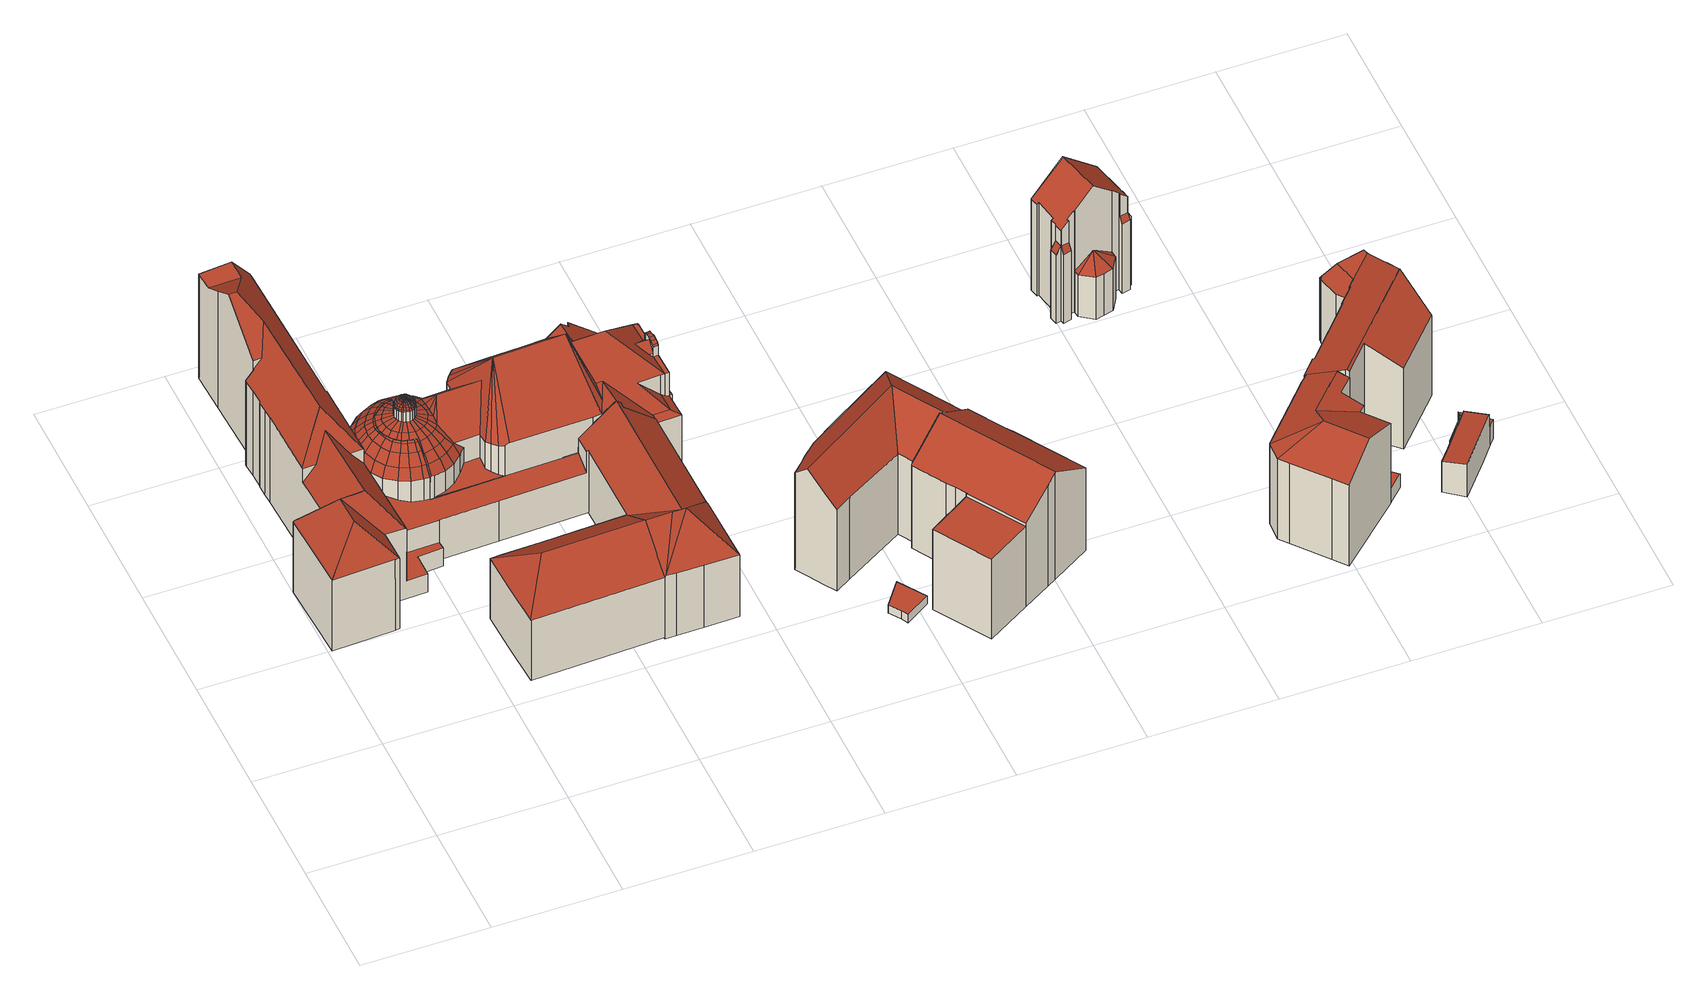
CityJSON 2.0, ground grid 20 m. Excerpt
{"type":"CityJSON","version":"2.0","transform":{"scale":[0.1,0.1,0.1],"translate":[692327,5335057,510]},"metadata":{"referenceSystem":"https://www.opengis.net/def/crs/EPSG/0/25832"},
"CityObjects":{
"building1":{"type":"Building","attributes":{"Gemeindeschluessel":"09162000","HoeheDach":"527.810","HoeheGrund":"510.880","Methode":"2000","NiedrigsteTraufeDesGebaeudes":"522.650","Geometrietyp2DReferenz":"3000","function":"31001_9998","roofType":"3200","measuredHeight":16.93,"storeysAboveGround":2},"geometry":[{"type":"MultiSurface","lod":"2","boundaries":[[[0,1,2,3]],[[4,5,6,7,8]],[[8,7,9,10,11,12,13,14]],[[3,2,15,16]],[[17,16,15,5]],[[6,10,9,7]],[[18,4,8,14]],[[17,5,4,18]],[[6,5,15,2,1,19,10]],[[20,19,1,0]],[[17,18,14,13,12,11,20,0,3,16]],[[10,19,20,11]]],"semantics":{"surfaces":[{"type":"WallSurface"},{"type":"RoofSurface"},{"type":"GroundSurface"}],"values":[0,1,0,0,0,1,0,0,1,0,2,0]}}]},
"building2":{"type":"Building","attributes":{"name":"St. Anna-Kloster","Gemeindeschluessel":"09162000","HoeheDach":"536.240","HoeheGrund":"510.700","Methode":"2000","NiedrigsteTraufeDesGebaeudes":"514.228","Geometrietyp2DReferenz":"3000","function":"31001_3048","roofType":"2100","measuredHeight":25.54,"storeysAboveGround":4},"geometry":[{"type":"MultiSurface","lod":"2","boundaries":[[[21,22,23,24,25,26,27]],[[28,29,30,31]],[[32,33,34,35,36,37,38,39]],[[40,41,42,43,44,45]],[[46,47,48,49]],[[50,51,52,53,54]],[[55,56,57,58]],[[59,60,61,62]],[[63,64,65,66,67,21,27,68,69,70]],[[71,26,25,72]],[[73,74,47,46]],[[75,76,77,78,79]],[[47,80,81,82,48]],[[83,84,85,60]],[[86,87,88,89]],[[90,91,92,93,94,95]],[[96,97,57,98]],[[99,100,101,102]],[[103,59,62,104]],[[88,105,106,107]],[[108,109,110,111]],[[112,113,114,115,116,117,118,29,28]],[[119,120,121,122]],[[123,124,125,126,127,128,129,121,120,130,131,38,37]],[[132,133,134,135]],[[136,137,138,139]],[[140,141,142,143]],[[144,145,146,147,148]],[[104,62,149,150]],[[95,94,21,67]],[[151,152,153,106,105,154,155,156,157]],[[158,159,160,161,162]],[[163,164,90,95,67,66]],[[165,166,76,75,167]],[[168,169,170,171]],[[172,65,64,173]],[[174,175,59,103]],[[176,130,120,119]],[[75,79,22,21,94]],[[177,49,178,179]],[[179,178,171,180]],[[181,166,165,182]],[[183,184,139,138,185,186,187]],[[188,189,190,191,192]],[[123,193,194,195,196,197,198,199,134,133,200,124]],[[201,173,64,63,202,203]],[[204,205,53,52,206,102]],[[207,208,209,35,34]],[[210,211,97,96]],[[212,24,23,213]],[[214,131,130,176]],[[215,216,211,210]],[[217,40,45,218,219]],[[87,154,105,88]],[[220,197,196,221]],[[222,223,188,192,224]],[[112,225,226,227,113]],[[228,182,165,167,93,92]],[[229,230,141,140]],[[231,215,210,232]],[[233,127,126,234,235,236,237]],[[202,63,70,238]],[[125,234,126]],[[209,36,35]],[[51,239,240,206,52]],[[241,242,243,244,245]],[[211,246,247,97]],[[191,155,154,87]],[[148,207,34,33,248]],[[232,210,96,249]],[[250,128,127,233]],[[49,48,251,178]],[[252,162,161,216,215]],[[253,91,90,164]],[[254,255,135,134,199]],[[114,113,227,256]],[[257,107,106,153]],[[62,61,258,149]],[[55,58,259,260]],[[178,251,168,171]],[[261,262,193,263]],[[102,101,264,265]],[[39,38,131,214]],[[266,267,268,269]],[[50,54,270,271]],[[159,272,223,222,160]],[[262,187,186,273,177,179,274]],[[36,209,208,263,193,123,37]],[[169,231,232,170]],[[258,46,49,177]],[[275,276,277,257,153,152,266,269,278]],[[279,98,57,56]],[[48,82,219,218,251]],[[280,281,282,137,136,283]],[[284,217,219,82,81]],[[275,260,259,276]],[[142,141,230,285,270,54,53,205]],[[44,43,168]],[[71,286,68,27,26]],[[89,88,107,287]],[[288,249,96,98,279]],[[277,287,107,257]],[[256,227,226,289,290]],[[291,285,230,229]],[[292,293,195,194,278,269,268,294]],[[167,75,94,93]],[[108,295,296,109]],[[60,85,73,61]],[[242,284,81,80,243]],[[117,116,83,175]],[[297,198,197,220]],[[216,224,246,211]],[[296,145,144,109]],[[115,114,256,84]],[[163,66,65,172]],[[298,180,299,300]],[[161,160,222,224,216]],[[301,302,303,147,146]],[[304,31,30,238,70,69]],[[305,273,186,185]],[[246,86,89,247]],[[255,237,236,132,135]],[[300,299,249,288]],[[306,252,215,231]],[[307,76,166,181]],[[225,241,245,289,226]],[[109,144,148,248,110]],[[207,308,183,187,261,263,208]],[[309,158,162,252,306,310]],[[122,121,129,311]],[[170,232,249,299]],[[228,253,164,163,172,173,201,281,280,312,313,302,301,295,108,111,32,39,214,176,119,122,311,250,233,237,255,254,297,220,221,293,292,314,315,316,239,51,50,271,291,229,140,143,317,151,157,318,272,159,158,309,41,40,217,284,242,241,225,112,28,31,304,286,71,72,212,213,319,320,307,181,182]],[[312,321,322,313]],[[61,73,46,258]],[[74,244,243,80,47]],[[247,89,287,323]],[[118,117,175,174]],[[116,115,84,83]],[[149,258,177,273]],[[271,270,285,291]],[[187,262,261]],[[84,256,290,85]],[[319,213,23,22,79,78]],[[315,314,324,265,264]],[[325,310,306,231,169]],[[192,191,87,86]],[[236,235,200,133,132]],[[302,313,322,184,183,308,303]],[[274,179,180,298]],[[235,234,125,124,200]],[[290,289,245,244,74]],[[304,69,68,286]],[[311,129,128,250]],[[138,137,282,203,202,238,30,29,118,174,103,104,150,305,185]],[[272,318,189,188,223]],[[85,290,74,73]],[[295,301,146,145,296]],[[58,57,323,259]],[[147,303,308,207,148]],[[206,240,99,102]],[[314,292,294,326,324]],[[267,327,204,102,326,294,268]],[[199,198,297,254]],[[251,218,45,44,168]],[[102,265,324,326]],[[151,317,327,267,266,152]],[[175,83,60,59]],[[318,157,156,190,189]],[[193,262,274,298,300,288,279,56,55,260,275,278,194]],[[43,42,325,169,168]],[[201,203,282,281]],[[41,309,310,325,42]],[[228,92,91,253]],[[97,247,323,57]],[[171,170,299,180]],[[32,111,110,248,33]],[[307,320,77,76]],[[190,156,155,191]],[[280,283,321,312]],[[72,25,24,212]],[[150,149,273,305]],[[316,315,264,101,100]],[[319,78,77,320]],[[184,322,321,283,136,139]],[[239,316,100,99,240]],[[317,143,142,205,204,327]],[[224,192,86,246]],[[276,259,323,287,277]],[[196,195,293,221]]],"semantics":{"surfaces":[{"type":"RoofSurface"},{"type":"WallSurface"},{"type":"GroundSurface"}],"values":[0,1,1,1,0,1,1,0,0,1,0,0,0,0,0,0,0,0,1,0,1,1,1,0,0,1,1,0,1,0,1,1,1,0,0,1,1,1,0,0,0,1,1,0,0,1,0,0,0,1,1,0,1,0,1,0,1,1,1,0,1,1,1,1,1,1,0,0,0,0,1,0,0,1,1,0,1,0,0,0,1,0,1,1,1,1,0,0,0,0,0,0,0,1,1,1,0,0,1,0,0,1,0,1,1,0,1,0,1,0,1,0,0,0,1,0,0,1,1,1,0,1,0,0,1,1,0,0,1,1,0,2,1,0,0,0,1,0,0,1,1,0,1,1,0,0,0,1,0,0,0,1,1,0,1,0,1,1,0,0,1,0,1,0,0,1,0,1,1,0,1,1,1,0,0,1,1,0,1,1,1,1,1,0,1,1,0,1,1]}}]},
"building3":{"type":"Building","attributes":{"name":"St. Anna (Klosterkirche)","Gemeindeschluessel":"09162000","HoeheDach":"534.570","HoeheGrund":"510.855","Methode":"2000","NiedrigsteTraufeDesGebaeudes":"514.590","Geometrietyp2DReferenz":"3000","function":"31001_3041","roofType":"3100","measuredHeight":23.71,"storeysAboveGround":1},"geometry":[{"type":"MultiSurface","lod":"2","boundaries":[[[328,329,330,331]],[[332,333,334,335]],[[336,337,338,339]],[[340,341,342,343]],[[344,345,346,334,333,347]],[[348,349,350,351]],[[352,353,354,355]],[[356,357,358,359]],[[360,361,362,363,364]],[[365,366,367,368,369,370]],[[371,372,373]],[[374,375,376,377]],[[378,379,380]],[[380,381,382]],[[383,384,385,386]],[[387,388,389,390]],[[391,392,393]],[[360,364,394,395,396]],[[397,398,399,400]],[[378,380,401]],[[402,403,340,343]],[[404,405,406,407]],[[408,327,204,409,410,411,412,413]],[[414,415,416,417]],[[418,419,420,421]],[[351,350,422,423]],[[380,424,425]],[[426,427,428,429]],[[430,431,432,433]],[[434,435,436,353]],[[437,438,439]],[[440,441,442,443]],[[444,445,446,447]],[[448,449,352,450]],[[116,451,452,453]],[[454,455,456,457,458]],[[459,460,461,462]],[[245,463,464,465,466]],[[442,467,404,407]],[[342,341,468,469]],[[470,471,472,473,474]],[[475,476,379,378]],[[477,478,349,348]],[[462,461,479,223,480]],[[481,482,483,484]],[[485,486,487,488]],[[489,490,491,492]],[[493,494,495,496,451]],[[26,497,498,25]],[[499,500,267,266]],[[424,501,502,503]],[[504,505,506,507]],[[382,381,508,509]],[[510,511,512,513]],[[365,514,515,366]],[[468,516,504,517]],[[518,519,520,521]],[[467,522,523,404]],[[524,375,374,525]],[[366,515,526,367]],[[521,527,528,529,338,337,530]],[[531,532,533,534,535,536]],[[537,396,395,538]],[[539,409,204]],[[341,540,516,468]],[[541,443,542,543]],[[435,544,545,546]],[[547,517,548,549]],[[550,551,552,553]],[[554,415,551,550]],[[555,556,419,418]],[[557,535,534,558,105,559,560]],[[561,562,391,563]],[[476,564,565,379]],[[566,567,502,501]],[[519,568,569,371,373,570,571,572,520]],[[456,573,574,457]],[[575,571,570,372]],[[564,576,577,565]],[[578,579,580,581]],[[582,483,482,583]],[[584,497,26,585,586]],[[416,587,427,363,362,588]],[[580,579,471,470,589,590,591,592,593,594,595,596,597,598,599,600,601,420,419,556]],[[602,603,604,448]],[[331,330,398,397]],[[376,328,331,605]],[[606,607,223,479,608,189]],[[609,610,611,612]],[[517,504,507,548]],[[498,613,614,615,25]],[[377,376,605,616]],[[617,618,619,544]],[[620,416,415,554]],[[431,621,622,432]],[[374,377,380]],[[361,360,623,624,625]],[[364,626,356,403]],[[429,428,627,628]],[[629,630,411,410]],[[631,632,81,633,634]],[[353,436,635,354]],[[521,636,518]],[[439,438,637,601,600]],[[638,639,478,640]],[[641,630,642]],[[643,644,482,481]],[[357,645,646,647]],[[496,537,538,648]],[[461,649,608,479]],[[484,426,429,481]],[[650,493,451,116]],[[398,583,651,399]],[[652,612,611,653,654,655]],[[656,657,658,369,368]],[[659,660,661,662]],[[465,663,431,430]],[[371,664,665,575,372]],[[666,638,640,667]],[[668,669,670,671]],[[672,673,499,266,674]],[[428,620,554,627]],[[675,676,677,678]],[[546,545,476,475]],[[597,679,680,385,384,512,511,681,598]],[[345,462,480,682,346]],[[683,492,491,684]],[[685,400,675,567]],[[605,331,397,686]],[[687,664,614,613]],[[688,671,670,590,589]],[[513,512,384,383]],[[481,429,628,643]],[[622,689,541,690]],[[571,474,691,692,437,439,515,572]],[[434,617,544,435]],[[380,693,523]],[[438,437,692,694]],[[427,587,620,428]],[[649,531,536,189,608]],[[662,661,695,696]],[[572,515,514,697,370,527,521,520]],[[698,699,700,701]],[[586,585,568,702,703]],[[641,412,411,630]],[[674,704,705,672]],[[386,385,680,706]],[[643,628,707,423]],[[460,477,649,461]],[[591,708,709,592]],[[710,623,360,396]],[[711,588,642,712]],[[567,675,678,502]],[[713,714,441,440]],[[715,566,380]],[[487,677,716,717]],[[400,399,676,675]],[[447,446,718,719]],[[690,541,543,720]],[[500,539,204,327,267]],[[721,402,343,722]],[[330,582,583,398]],[[540,388,387,516]],[[365,370,697]],[[577,723,380]],[[636,654,653,518]],[[639,717,349,478]],[[724,485,488,725]],[[423,422,644,643]],[[435,546,561,436]],[[726,727,245,466,728,243]],[[619,547,549,729]],[[441,730,467,442]],[[592,709,731,593]],[[523,693,405,404]],[[379,565,380]],[[590,670,669,718,446,445,700,699,708,591]],[[732,733,603,602]],[[452,648,733,732]],[[390,389,483,582]],[[507,506,375,524]],[[588,362,361,695,641,642]],[[730,734,522,467]],[[735,703,702,518]],[[503,502,678,486]],[[566,501,380]],[[542,736,489,543]],[[628,627,737,707]],[[738,679,739,740,741,731,709,708,699,698]],[[544,619,729,545]],[[416,588,711,742,743]],[[744,724,725,745]],[[509,508,724,744]],[[551,746,705,552]],[[380,425,381]],[[569,615,614]],[[329,390,582,330]],[[747,744,745,748]],[[749,647,426,484]],[[354,635,713,750]],[[545,729,564,476]],[[665,751,571,575]],[[752,753,754,755,756]],[[595,740,739,596]],[[616,605,686,715]],[[673,746,414,500,499]],[[574,720,492,683]],[[436,561,563,635]],[[372,570,373]],[[757,758,454,458,42]],[[645,363,646]],[[676,759,716,677]],[[414,417,760,539,500]],[[583,482,644,651]],[[421,420,601,637]],[[332,757,42,347,333]],[[727,761,226,463,245]],[[490,666,667,491]],[[105,552,705,704,559]],[[423,707,532,351]],[[762,656,368,367,526,763]],[[764,710,396,537]],[[765,659,662,696,625,624,766,767,768,769]],[[571,751,589,470,474]],[[618,469,547,619]],[[475,378,401,562]],[[683,684,345,344]],[[464,450,663,465]],[[488,487,717,639]],[[336,652,655,530,337]],[[687,688,589,751,665,664]],[[768,495,494,769]],[[626,645,357,356]],[[719,718,669,668]],[[460,640,478,477]],[[736,748,490,489]],[[723,525,380]],[[574,683,344,457]],[[380,770,693]],[[707,737,533,532]],[[401,380,392]],[[610,412,641,518,653,611]],[[684,459,462,345]],[[771,772,618,617]],[[754,753,773,765,769,494,493,650,774]],[[759,422,350,716]],[[466,465,430,728]],[[381,425,775,508]],[[607,776,682,480,223]],[[594,741,740,595]],[[634,633,433,456,455]],[[621,750,689,622]],[[626,363,645]],[[758,631,634,455,454]],[[375,506,328,376]],[[449,771,617,434]],[[755,584,586,703,735,756]],[[702,568,519]],[[557,606,189,536,535]],[[694,692,691,473]],[[734,380,522]],[[81,243,728,430,433,633]],[[562,401,392,391]],[[737,550,553,533]],[[646,363,427]],[[672,705,746,673]],[[364,363,626]],[[508,775,485,724]],[[522,380,523]],[[624,623,710,766]],[[694,473,472,578,581,555,418,421,637,438]],[[403,356,359,340]],[[407,406,736,542]],[[581,580,556,555]],[[439,600,599,763,526,515]],[[651,644,422,759]],[[558,553,552,105]],[[565,577,380]],[[548,507,524,777]],[[472,471,579,578]],[[563,391,393,714]],[[450,352,355,663]],[[778,528,527]],[[614,664,371,569]],[[527,370,369,658,778]],[[722,772,771,604]],[[392,380,734]],[[696,695,361,625]],[[660,641,661]],[[505,387,390,329]],[[576,777,723,577]],[[770,382,509,779]],[[712,642,630,629]],[[587,416,620]],[[26,25,615,569,568,585]],[[415,414,746,551]],[[779,509,744,747]],[[697,514,365]],[[394,364,403,402]],[[358,388,540,359]],[[406,747,748,736]],[[773,753,752,641,660]],[[458,457,344,347,42]],[[358,357,647,749]],[[399,651,759,676]],[[474,473,691]],[[339,338,529,780]],[[573,690,720,574]],[[525,374,380]],[[596,739,679,597]],[[657,780,529,528,778,658]],[[543,489,492,720]],[[781,681,511,510]],[[549,548,777,576]],[[689,440,443,541]],[[752,756,735,518,641]],[[377,616,380]],[[647,646,427,426]],[[782,113,226,761]],[[749,389,388,358]],[[443,442,407,542]],[[477,348,531,649]],[[348,351,532,531]],[[748,745,666,490]],[[451,496,648,452]],[[226,113,114,732,602,464,463]],[[661,641,695]],[[684,491,667,459]],[[729,549,576,564]],[[495,764,537,496]],[[449,434,353,352]],[[688,687,613,498,497,584,755,754,774,782,761,727,726,632,631,758,757,332,335,776,607,606,557,560,408,413,609,612,652,336,339,780,657,656,762,781,510,513,383,386,706,738,698,701,444,447,719,668,671]],[[743,417,416]],[[433,432,573,456]],[[602,448,450,464]],[[777,524,525,723]],[[765,773,660,659]],[[393,392,734,730]],[[343,342,772,722]],[[534,533,553,558]],[[701,700,445,444]],[[359,540,341,340]],[[766,710,764,767]],[[706,680,679,738]],[[538,395,394,783]],[[453,452,732,114]],[[616,715,380]],[[772,342,469,618]],[[663,355,621,431]],[[714,393,730,441]],[[484,483,389,749]],[[750,713,440,689]],[[380,501,424]],[[776,335,334,346,682]],[[486,678,677,487]],[[636,521,530,655,654]],[[635,563,714,713]],[[693,770,779,405]],[[715,685,567,566]],[[516,387,505,504]],[[760,417,743,742]],[[469,468,517,547]],[[725,488,639,638]],[[767,764,495,768]],[[355,354,750,621]],[[603,721,722,604]],[[604,771,449,448]],[[686,397,400,685]],[[774,650,116,453,114,113,782]],[[408,560,559,704,674,266,267,327]],[[432,622,690,573]],[[760,742,711,712,629,410,409,539]],[[459,667,640,460]],[[726,243,81,632]],[[717,716,350,349]],[[425,424,503,775]],[[775,503,486,485]],[[627,554,550,737]],[[546,475,562,561]],[[518,702,519]],[[610,609,413,412]],[[781,762,763,599,598,681]],[[648,538,783,733]],[[380,382,770]],[[405,779,747,406]],[[745,725,638,666]],[[686,685,715]],[[783,394,402,721]],[[733,783,721,603]],[[506,505,329,328]],[[593,731,741,594]]],"semantics":{"surfaces":[{"type":"RoofSurface"},{"type":"WallSurface"},{"type":"GroundSurface"}],"values":[0,1,1,1,0,1,0,0,0,0,0,0,0,0,1,0,0,0,0,0,0,0,1,0,0,1,0,0,0,0,1,0,1,1,0,0,0,0,0,0,1,0,1,0,1,0,0,0,1,1,0,0,0,1,1,0,0,0,0,1,0,0,0,0,0,0,0,0,0,0,0,1,0,0,0,0,0,1,0,0,0,1,0,1,0,0,0,1,1,0,1,0,0,0,1,0,1,0,0,1,1,0,0,1,0,0,1,0,0,0,0,0,0,1,1,1,0,0,0,1,0,0,0,0,0,0,1,0,0,1,1,1,0,0,0,0,0,0,0,0,1,0,1,0,0,1,1,0,0,0,0,1,0,0,0,0,0,1,0,0,0,0,0,0,0,0,0,0,1,0,1,0,0,0,0,0,0,0,0,0,0,0,0,0,0,0,0,0,1,0,1,0,0,0,0,1,0,0,0,0,0,1,1,0,0,1,1,0,1,1,0,0,1,0,0,1,1,0,0,0,1,0,0,0,0,0,0,0,0,1,1,1,0,1,1,0,0,0,0,0,0,0,0,0,1,0,0,0,1,0,0,0,0,1,0,0,1,0,1,0,0,0,0,0,0,1,0,0,0,1,1,0,0,0,0,0,0,0,0,0,0,1,1,0,0,1,0,1,0,0,0,0,1,0,0,0,0,1,0,1,0,0,0,0,0,1,1,1,0,0,1,0,1,0,0,0,0,0,1,1,0,0,0,0,0,0,0,1,0,0,0,2,0,0,0,0,1,0,1,0,1,1,1,1,0,0,0,0,1,0,1,0,0,1,0,0,0,0,0,0,1,0,0,1,0,0,1,0,1,1,1,0,1,1,0,0,0,0,0,0,1,1,0,0,0,0,0,0,0,0,0]}}]},
"building4":{"type":"Building","attributes":{"Gemeindeschluessel":"09162000","HoeheDach":"512.960","HoeheGrund":"511.364","Methode":"2000","NiedrigsteTraufeDesGebaeudes":"512.960","Geometrietyp2DReferenz":"3000","function":"31001_2000","roofType":"1000","measuredHeight":1.6},"geometry":[{"type":"MultiSurface","lod":"2","boundaries":[[[784,785,786,787]],[[788,789,790,791]],[[787,786,792,793]],[[790,789,792,786,785]],[[793,792,789,788]],[[784,787,793,788,791]],[[791,790,785,784]]],"semantics":{"surfaces":[{"type":"WallSurface"},{"type":"RoofSurface"},{"type":"GroundSurface"}],"values":[0,0,0,1,0,2,0]}}]},
"building5":{"type":"Building","attributes":{"Gemeindeschluessel":"09162000","HoeheDach":"532.140","HoeheGrund":"511.030","Methode":"2000","NiedrigsteTraufeDesGebaeudes":"526.721","Geometrietyp2DReferenz":"3000","function":"31001_9998","roofType":"3100","measuredHeight":21.11,"storeysAboveGround":5},"geometry":[{"type":"MultiSurface","lod":"2","boundaries":[[[794,795,796,797]],[[798,796,795,799,800,801,802]],[[803,804,805,806]],[[806,805,807,808]],[[809,810,811,812,813,814,800,799]],[[815,816,817,818,819,820]],[[794,821,822,809,799,795]],[[823,824,825,826,813,812]],[[814,813,826,827,817,800]],[[828,811,810,829]],[[802,801,800,817,816,815,807,805,804]],[[824,823,828,829,822,821,794,797,830,831,803,806,808,820,819,818,832,825]],[[831,830,797,796,798,802,804,803]],[[827,826,825,832,818,817]],[[829,810,809,822]],[[823,812,811,828]],[[808,807,815,820]]],"semantics":{"surfaces":[{"type":"WallSurface"},{"type":"RoofSurface"},{"type":"GroundSurface"}],"values":[0,1,0,0,1,0,0,0,1,0,1,2,0,0,0,0,0]}}]},
"building6":{"type":"Building","attributes":{"Gemeindeschluessel":"09162000","HoeheDach":"532.390","HoeheGrund":"511.440","Methode":"2000","NiedrigsteTraufeDesGebaeudes":"527.100","Geometrietyp2DReferenz":"3000","function":"31001_9998","roofType":"3100","measuredHeight":20.95,"storeysAboveGround":4},"geometry":[{"type":"MultiSurface","lod":"2","boundaries":[[[833,834,835,836]],[[837,838,839,840]],[[841,842,843,844,845]],[[846,847,812,848,849,850]],[[851,852,834,833]],[[853,854,855,856]],[[857,858,859,860]],[[861,862,863,864,865,866]],[[860,859,846,850]],[[856,855,867,868]],[[848,812,852,851]],[[868,867,869,870]],[[838,844,871,839]],[[867,855,854,872,843,842,866,865,847,846,859,858,869]],[[861,866,842,841]],[[865,864,835,834,852,812,847]],[[845,844,838,837]],[[862,861,841,845,837,840,873,853,856,868,870,857,860,850,849,848,851,833,836,863]],[[844,843,872,871]],[[870,869,858,857]],[[839,871,872,854,853,873,840]],[[836,835,864,863]]],"semantics":{"surfaces":[{"type":"WallSurface"},{"type":"RoofSurface"},{"type":"GroundSurface"}],"values":[0,0,0,0,0,0,0,0,0,0,0,0,1,1,0,1,0,2,0,0,0,0]}}]},
"building7":{"type":"Building","attributes":{"Gemeindeschluessel":"09162000","HoeheDach":"530.530","HoeheGrund":"511.640","Methode":"2000","NiedrigsteTraufeDesGebaeudes":"527.411","Geometrietyp2DReferenz":"3000","function":"31001_1000","roofType":"3100","measuredHeight":18.89,"storeysAboveGround":4},"geometry":[{"type":"MultiSurface","lod":"2","boundaries":[[[874,875,876,877]],[[878,879,880,881]],[[882,883,884,885]],[[877,876,886,887]],[[888,889,890,891]],[[892,887,886,893]],[[894,892,893,895,896]],[[894,896,885,884]],[[882,885,896,895,897,898,899,900]],[[901,875,874,881,880]],[[886,876,875,901,897,893]],[[883,882,900,902]],[[903,904,879,878]],[[874,877,887,892,894,884,883,902,905,906,888,891,907,908,903,878,881]],[[907,909,910,908]],[[905,911,912,906]],[[908,910,904,903]],[[897,895,893]],[[904,910,909,890,889,912,911,899,898]],[[901,880,879,904,898,897]],[[906,912,889,888]],[[891,890,909,907]],[[905,902,900,899,911]]],"semantics":{"surfaces":[{"type":"WallSurface"},{"type":"RoofSurface"},{"type":"GroundSurface"}],"values":[0,0,0,0,0,0,0,0,1,0,1,0,0,2,0,0,0,1,1,1,0,0,0]}}]},
"building8":{"type":"Building","attributes":{"Gemeindeschluessel":"09162000","HoeheDach":"536.140","HoeheGrund":"513.110","Methode":"2000","NiedrigsteTraufeDesGebaeudes":"521.274","Geometrietyp2DReferenz":"3000","function":"31001_3041","roofType":"3100","measuredHeight":23.03},"geometry":[{"type":"MultiSurface","lod":"2","boundaries":[[[913,914,915,916]],[[917,918,919,920,921]],[[922,923,924,925]],[[926,913,927,928]],[[929,930,921,920]],[[931,932,933,934]],[[935,936,937,938]],[[939,940,941,942,943]],[[944,945,946,947]],[[948,949,940]],[[950,948,940,939]],[[951,952,953,954,916,915]],[[940,949,955,956,957,941]],[[926,958,914,913,959,960,913]],[[961,962,919,918]],[[963,964,965,966]],[[919,962,929,920]],[[967,968,969,970]],[[922,971,972,973,923]],[[936,974,949,937]],[[951,915,914,958]],[[975,976,977,978]],[[928,927,979,980]],[[932,920,981,933]],[[982,983,964,963]],[[926,928,980,944,947,967,970,935,938,950,939,943,984,961,918,917,931,934,977,976,982,963,966,971,922,925,952,951,958]],[[957,973,972,965,964,983,975,978,985,986,921,930,987,942,941]],[[916,954,959,913]],[[938,937,948,950]],[[957,956,946,945,988,960,959,954,953,924,923,973]],[[925,924,953,952]],[[976,975,983,982]],[[920,986,985,981]],[[913,960,988,989]],[[931,917,921,986,920,932]],[[943,942,987,984]],[[977,934,933,981,985,978]],[[935,970,969,974,936]],[[979,927,913,989]],[[967,947,946,956,955,990,968]],[[937,949,948]],[[961,984,987,930,929,962]],[[966,965,972,971]],[[990,955,949]],[[944,980,979,989,988,945]],[[974,969,968,990,949]]],"semantics":{"surfaces":[{"type":"RoofSurface"},{"type":"WallSurface"},{"type":"GroundSurface"}],"values":[0,1,1,1,1,1,1,1,1,0,1,1,1,1,1,1,0,1,1,0,1,1,1,0,1,2,0,1,1,0,1,1,1,1,1,1,1,1,0,1,0,1,1,0,1,0]}}]},
"building9":{"type":"Building","attributes":{"Gemeindeschluessel":"09162000","HoeheDach":"514.401","HoeheGrund":"511.720","Methode":"1000","NiedrigsteTraufeDesGebaeudes":"514.401","Geometrietyp2DReferenz":"3000","function":"31001_2000","roofType":"1000","measuredHeight":2.68},"geometry":[{"type":"MultiSurface","lod":"2","boundaries":[[[991,992,993,994,995,996]],[[997,994,993,998,999,1000]],[[1001,1002,1000,999]],[[992,991,1001,999,998,993]],[[996,995,994,997,1000,1002]],[[991,996,1002,1001]]],"semantics":{"surfaces":[{"type":"WallSurface"},{"type":"GroundSurface"},{"type":"RoofSurface"}],"values":[0,0,0,1,2,0]}}]},
"building10":{"type":"Building","attributes":{"Gemeindeschluessel":"09162000","HoeheDach":"530.270","HoeheGrund":"511.474","Methode":"2000","NiedrigsteTraufeDesGebaeudes":"523.847","Geometrietyp2DReferenz":"3000","function":"31001_1000","roofType":"3100","measuredHeight":18.8,"storeysAboveGround":4},"geometry":[{"type":"MultiSurface","lod":"2","boundaries":[[[1003,900,1004,1005]],[[1006,1007,1008,1009]],[[1010,1011,1012,1013]],[[1014,1015,1016,1017]],[[1018,1019,1020,1021]],[[1014,1017,1003,1005,1022,1023,1024,1025,1026,1027,1006,1009,1028,1029,1030,1031,1032,1033,1018,1021,1034,1035]],[[1027,1026,1036,1037,1038,1039]],[[1032,1040,1041,1033]],[[900,1016,1015,1042,1043,1041,1040,1044,1045,1011,1010,1037,1036,1046,1047,1048,1049,1004]],[[1025,1046,1036,1026]],[[1050,1051,1020,1019,1043,1042]],[[1017,1016,900,1003]],[[1008,1013,1012,1052,1053]],[[1030,1029,1052,1012,1011,1045]],[[1031,1044,1040,1032]],[[1028,1053,1052,1029]],[[1039,1038,1010,1013,1008,1007]],[[1022,1049,1048,1023]],[[1027,1039,1007,1006]],[[1021,1020,1051,1034]],[[1014,1035,1050,1042,1015]],[[1018,1033,1041,1043,1019]],[[1030,1045,1044,1031]],[[1028,1009,1008,1053]],[[1034,1051,1050,1035]],[[1024,1047,1046,1025]],[[1023,1048,1047,1024]],[[1038,1037,1010]],[[1005,1004,1049,1022]]],"semantics":{"surfaces":[{"type":"WallSurface"},{"type":"RoofSurface"},{"type":"GroundSurface"}],"values":[0,0,1,0,0,2,0,0,1,0,1,0,1,0,0,0,1,0,0,0,0,0,0,0,0,0,0,0,0]}}]},
"building11":{"type":"Building","attributes":{"Gemeindeschluessel":"09162000","HoeheDach":"517.778","HoeheGrund":"511.454","Methode":"2000","NiedrigsteTraufeDesGebaeudes":"515.200","Geometrietyp2DReferenz":"3000","function":"31001_9998","roofType":"1000","measuredHeight":6.32},"geometry":[{"type":"MultiSurface","lod":"2","boundaries":[[[1054,1055,1056,1057]],[[1058,1059,1060,1061]],[[1062,1063,1064,1065]],[[1066,1062,1067,1068]],[[1069,1070,1063,1062,1066]],[[1069,1066,1068,1071,1054,1057,1072,1073,1074,1058,1061]],[[1074,1075,1059,1058]],[[1064,1063,1070,1060,1059,1075,1076]],[[1061,1060,1070,1069]],[[1065,1056,1055,1077,1067,1062]],[[1057,1056,1065,1064,1076,1073,1072]],[[1068,1067,1077,1071]],[[1073,1076,1075,1074]],[[1071,1077,1055,1054]]],"semantics":{"surfaces":[{"type":"WallSurface"},{"type":"GroundSurface"},{"type":"RoofSurface"}],"values":[0,0,0,0,0,1,0,2,0,2,0,0,0,0]}}]},
"building12":{"type":"Building","attributes":{"Gemeindeschluessel":"09162000","HoeheDach":"514.120","HoeheGrund":"511.490","Methode":"2000","NiedrigsteTraufeDesGebaeudes":"514.120","Geometrietyp2DReferenz":"3000","function":"31001_2000","roofType":"1000","measuredHeight":2.63},"geometry":[{"type":"MultiSurface","lod":"2","boundaries":[[[1078,1079,1080,1081]],[[1082,1083,1080,1079,1084,1085]],[[1078,1081,1086,1087]],[[1087,1086,1082,1085]],[[1086,1081,1080,1083,1082]],[[1078,1087,1085,1084,1079]]],"semantics":{"surfaces":[{"type":"WallSurface"},{"type":"RoofSurface"},{"type":"GroundSurface"}],"values":[0,0,0,0,1,2]}}]}
},
"vertices":[
[314,376,9],[314,376,127],[445,381,127],[445,381,9],[448,244,127],[447,313,178],[287,307,178],[241,237,127],[241,236,127],[238,308,127],[236,373,127],[236,373,9],[238,308,9],[241,237,9],[241,236,9],[447,381,126],[447,381,9],[447,313,9],[448,244,9],[256,374,127],[256,374,9],
[504,315,176],[559,360,129],[558,520,128],[558,542,128],[508,541,171],[508,551,171],[502,551,176],[214,542,7],[214,542,99],[330,546,99],[330,546,7],[46,532,7],[46,532,147],[46,533,145],[43,598,145],[43,598,172],[43,599,173],[40,709,173],[40,709,7],[168,619,7],[168,629,7],[168,629,182],[168,626,182],[168,625,182],[168,619,181],[170,584,172],[177,592,180],[171,602,180],[162,597,172],[343,736,7],[289,734,7],[289,734,85],[290,734,84],[343,736,84],[135,680,82],[135,680,141],[150,680,141],[150,680,82],[186,546,141],[189,556,157],[175,562,157],[170,553,141],[443,519,127],[446,519,129],[446,518,129],[447,381,128],[447,378,128],[499,551,174],[465,550,146],[443,550,127],[508,551,7],[508,541,7],[182,575,172],[187,585,180],[505,300,192],[562,244,128],[561,358,127],[559,358,130],[559,360,130],[180,595,182],[176,600,182],[174,604,182],[206,554,157],[206,568,172],[193,570,172],[192,681,172],[203,683,172],[201,698,157],[187,694,157],[447,313,176],[448,245,130],[448,243,129],[449,243,129],[489,315,176],[447,314,176],[149,660,157],[158,673,157],[139,664,141],[283,748,86],[268,758,86],[267,758,86],[263,727,108],[186,546,100],[170,553,104],[206,698,157],[205,709,141],[199,709,141],[6,400,7],[6,400,145],[1,530,145],[1,530,7],[211,583,7],[211,583,182],[211,579,180],[212,568,172],[213,554,157],[214,543,141],[214,543,99],[39,744,7],[39,744,173],[38,768,173],[38,768,7],[89,646,234],[82,836,234],[62,794,206],[49,793,189],[49,792,189],[37,792,173],[37,788,173],[38,744,172],[39,727,173],[44,948,211],[96,950,211],[95,984,211],[43,979,211],[215,510,42],[215,510,86],[141,508,86],[141,508,42],[372,718,7],[372,718,95],[320,715,96],[320,715,7],[57,441,206],[110,404,147],[111,405,145],[110,456,145],[56,490,206],[152,566,141],[152,566,109],[205,710,7],[205,710,46],[205,709,46],[207,684,172],[208,673,180],[208,667,183],[208,667,7],[174,648,7],[181,655,7],[181,655,182],[179,654,182],[174,648,182],[447,381,7],[447,313,7],[466,243,130],[507,243,129],[450,243,131],[165,625,180],[165,631,180],[155,633,172],[154,624,172],[446,518,7],[446,519,7],[205,543,99],[205,543,141],[38,744,7],[150,590,157],[156,612,172],[143,609,157],[141,624,157],[507,243,7],[466,243,7],[143,457,144],[143,457,42],[138,592,120],[138,592,141],[138,598,144],[197,665,183],[198,665,183],[205,667,183],[204,673,180],[195,670,180],[138,602,172],[134,729,172],[132,729,174],[126,907,174],[124,979,174],[124,987,174],[114,986,186],[59,877,262],[308,514,7],[443,519,86],[308,514,86],[264,713,108],[277,713,96],[289,735,86],[94,492,206],[89,625,206],[64,599,172],[161,652,172],[168,663,172],[558,542,7],[558,520,7],[39,727,7],[170,647,180],[176,656,180],[171,609,7],[169,616,182],[171,609,181],[124,979,7],[126,907,7],[188,661,183],[189,661,183],[185,665,180],[201,584,7],[201,584,182],[207,584,182],[448,243,7],[427,720,7],[427,720,95],[167,640,180],[157,644,172],[49,792,7],[49,793,206],[46,877,262],[45,912,237],[45,912,7],[443,550,98],[284,748,7],[284,748,85],[191,587,7],[183,593,7],[183,593,182],[189,589,182],[191,587,182],[179,674,172],[172,686,157],[3,530,147],[144,648,157],[37,792,7],[167,615,180],[173,646,182],[448,245,7],[114,986,7],[43,979,7],[207,579,180],[199,709,46],[160,574,157],[166,695,76],[135,694,76],[138,602,144],[138,602,146],[117,601,172],[249,753,85],[249,752,86],[239,712,46],[239,712,84],[239,733,84],[239,733,46],[371,737,84],[371,737,7],[189,661,7],[141,584,141],[138,608,148],[135,694,46],[166,695,46],[184,705,46],[134,729,46],[136,657,141],[216,498,7],[215,511,7],[215,511,86],[216,498,42],[176,600,7],[427,739,85],[499,551,7],[184,705,141],[136,651,145],[198,585,183],[196,581,180],[427,739,7],[240,733,7],[132,729,7],[240,733,85],[104,404,7],[104,404,146],[124,987,7],[137,625,152],[141,634,157],[137,635,151],[111,405,7],[110,456,7],[110,456,146],[465,550,7],[141,584,117],[170,639,182],[562,244,7],[142,457,145],[170,638,7],[170,638,182],[37,788,7],[176,495,7],[176,458,7],[241,742,7],[249,753,7],[268,758,7],[240,712,7],[198,665,7],[559,358,7],[561,358,7],[176,495,42],[176,458,42],[166,695,141],[241,742,86],[168,631,182],[241,741,86],[240,712,85],
[221,630,220],[223,631,217],[221,634,217],[219,633,220],[170,638,9],[170,638,183],[174,648,183],[174,648,9],[501,723,9],[501,723,168],[503,733,166],[503,733,9],[224,617,192],[224,617,211],[222,615,211],[222,615,192],[178,634,187],[182,643,187],[175,648,183],[170,637,183],[209,642,192],[209,642,211],[213,642,211],[213,642,192],[206,611,211],[206,611,214],[203,613,214],[202,612,211],[242,616,187],[243,628,187],[226,627,192],[225,621,192],[266,579,157],[306,581,157],[329,631,209],[260,628,209],[249,601,180],[580,696,126],[586,696,122],[593,696,118],[592,737,118],[591,737,119],[579,727,126],[585,554,126],[584,587,126],[547,585,164],[214,627,223],[218,627,222],[218,629,222],[214,628,223],[211,622,223],[212,623,223],[210,627,224],[208,630,223],[207,630,223],[598,667,9],[598,667,118],[599,667,118],[599,667,9],[226,627,214],[226,627,211],[225,632,211],[225,632,214],[206,619,222],[208,623,223],[205,620,222],[244,593,180],[254,583,168],[264,577,157],[218,635,220],[219,636,217],[218,638,217],[217,636,220],[209,623,223],[234,603,187],[238,608,187],[202,626,222],[202,628,222],[199,629,220],[199,626,220],[240,712,9],[278,713,96],[319,715,96],[319,715,157],[320,715,158],[320,715,9],[258,697,141],[251,685,157],[259,679,157],[268,689,141],[588,648,188],[595,648,188],[595,654,186],[588,653,186],[216,641,211],[216,641,192],[210,631,223],[209,630,223],[237,646,187],[248,656,180],[243,661,180],[232,651,187],[190,600,187],[200,614,192],[197,617,192],[182,608,187],[211,611,214],[211,612,217],[207,613,217],[581,655,170],[588,655,170],[588,655,164],[199,619,217],[201,620,220],[199,623,220],[197,622,217],[601,614,9],[601,614,118],[599,614,118],[599,614,9],[211,610,192],[211,610,211],[206,611,192],[216,553,157],[215,565,168],[212,565,168],[168,619,182],[170,613,183],[178,616,187],[177,625,187],[168,624,183],[199,638,192],[202,640,192],[192,654,187],[188,650,187],[200,584,182],[202,594,187],[194,597,187],[190,588,182],[203,624,222],[223,618,214],[221,615,214],[596,626,164],[596,626,183],[588,625,183],[588,625,171],[588,625,164],[211,618,222],[213,619,222],[205,641,192],[205,641,211],[189,662,183],[182,656,183],[221,638,192],[221,638,211],[223,636,211],[223,636,192],[206,637,220],[210,638,220],[209,640,217],[205,639,217],[195,630,214],[197,634,214],[196,634,211],[195,630,211],[217,543,143],[221,543,141],[239,547,141],[235,558,157],[508,551,9],[508,541,9],[258,697,46],[258,697,102],[211,631,223],[212,634,222],[210,634,222],[223,622,217],[224,627,217],[222,627,220],[221,623,220],[206,633,222],[205,632,222],[599,683,9],[599,683,118],[597,683,118],[597,683,9],[580,696,164],[586,696,164],[225,622,214],[222,619,217],[460,637,246],[488,594,177],[467,637,228],[490,680,178],[206,625,223],[206,626,223],[218,624,222],[214,625,223],[593,696,164],[549,726,126],[548,736,126],[542,735,132],[488,723,178],[208,659,187],[216,659,187],[219,673,180],[207,674,180],[208,667,184],[207,667,184],[249,565,157],[243,575,168],[264,692,108],[225,621,211],[195,622,214],[196,626,217],[195,626,214],[215,613,217],[214,616,220],[211,615,220],[220,617,217],[220,620,220],[218,618,220],[232,683,169],[236,693,157],[224,697,157],[222,686,169],[245,677,169],[588,640,189],[596,641,189],[208,667,9],[207,687,169],[205,710,142],[205,710,9],[207,615,220],[208,619,222],[205,616,220],[215,620,222],[213,623,223],[212,630,223],[213,634,222],[499,595,177],[558,553,126],[584,587,164],[590,587,164],[521,639,228],[195,621,192],[194,625,192],[590,587,122],[216,621,222],[213,624,223],[588,627,186],[596,628,186],[596,633,188],[588,633,188],[223,635,214],[221,638,214],[499,551,9],[501,551,177],[499,551,176],[255,667,169],[303,681,157],[597,588,164],[597,588,118],[596,626,118],[596,628,121],[596,633,124],[596,641,125],[595,648,124],[595,654,121],[595,656,118],[594,694,118],[594,694,164],[595,656,164],[595,656,183],[213,593,187],[221,595,187],[216,611,192],[217,631,222],[198,665,9],[189,661,9],[197,665,184],[372,718,9],[372,718,158],[427,720,158],[427,720,9],[558,542,9],[558,542,119],[558,542,126],[214,629,223],[215,612,214],[218,613,214],[218,615,217],[251,671,169],[200,614,211],[197,617,211],[281,580,141],[281,580,111],[306,581,111],[249,615,184],[237,666,180],[229,654,187],[310,706,101],[310,706,157],[171,609,9],[176,600,9],[175,602,182],[171,609,182],[204,614,217],[481,701,171],[588,655,183],[202,639,214],[205,641,214],[202,640,211],[347,632,246],[303,695,157],[219,639,192],[219,639,211],[248,628,185],[248,641,184],[241,638,187],[231,569,168],[199,658,187],[214,542,142],[219,639,214],[469,722,9],[464,722,158],[465,722,158],[469,722,162],[592,737,9],[549,736,9],[549,736,118],[321,550,100],[321,550,157],[313,557,157],[313,557,103],[202,612,192],[598,544,119],[597,587,118],[200,637,214],[199,638,211],[601,599,9],[601,599,118],[602,588,118],[602,588,9],[226,710,46],[241,706,46],[212,711,46],[214,637,220],[215,639,217],[213,640,217],[212,637,220],[598,656,118],[600,656,118],[598,694,118],[181,655,183],[195,630,192],[196,634,192],[215,633,222],[216,632,222],[598,544,9],[597,588,9],[197,618,214],[195,621,211],[582,625,171],[566,639,185],[206,628,223],[588,640,185],[307,564,157],[307,564,105],[541,694,164],[599,625,9],[599,625,118],[601,625,118],[601,625,9],[488,570,167],[479,551,158],[212,711,141],[226,710,141],[600,656,9],[222,657,187],[599,626,118],[599,628,121],[271,568,141],[303,681,115],[303,695,107],[202,615,217],[203,617,220],[213,630,223],[213,641,214],[209,642,214],[600,599,118],[600,599,9],[194,625,211],[228,598,187],[219,613,192],[214,624,223],[204,636,220],[203,638,217],[183,593,9],[191,587,9],[184,592,182],[216,617,220],[204,622,222],[599,633,124],[214,579,180],[226,582,180],[207,624,223],[479,551,159],[197,630,217],[227,671,180],[598,656,9],[598,654,121],[598,648,124],[598,641,125],[275,680,115],[275,680,141],[202,635,220],[201,636,217],[241,706,141],[200,632,220],[198,633,217],[225,632,192],[201,614,214],[597,587,164],[336,546,160],[330,546,158],[330,546,9],[465,550,9],[465,550,159],[168,629,9],[168,619,9],[216,641,214],[268,689,109],[201,584,9],[593,694,9],[593,694,164],[256,555,141],[329,546,98],[271,568,107],[256,555,103],[239,547,100],[221,543,99],[207,629,223],[216,611,211],[219,613,211],[329,546,157],[214,542,9],[208,634,222],[181,655,9],[217,622,222],[548,736,118],[203,630,222],[542,735,9],[598,694,9],[211,583,9],[235,587,180],
[755,164,14],[755,164,30],[784,203,30],[784,203,14],[774,135,14],[774,135,30],[768,146,30],[768,146,14],[813,160,30],[813,160,14],
[733,252,10],[733,252,170],[707,236,170],[707,236,10],[696,254,191],[830,309,167],[854,390,221],[801,356,221],[681,280,221],[669,299,10],[669,299,200],[690,327,187],[690,327,10],[701,342,181],[701,342,10],[830,310,168],[848,281,168],[891,308,212],[898,313,220],[900,314,221],[882,343,221],[729,375,168],[773,403,168],[878,469,168],[878,469,10],[773,403,10],[729,375,10],[830,309,10],[830,310,10],[898,313,10],[900,314,10],[952,347,10],[952,347,168],[935,376,168],[891,308,10],[848,281,10],[696,254,10],[681,280,10],[935,376,10],
[985,293,14],[985,293,177],[994,280,177],[994,280,14],[870,60,14],[870,60,171],[816,147,171],[816,147,14],[983,128,14],[983,128,211],[940,102,177],[940,102,171],[940,102,14],[891,308,222],[894,310,224],[898,313,14],[894,310,14],[891,308,14],[952,347,14],[952,347,177],[886,190,14],[886,190,177],[876,207,177],[876,207,14],[838,275,14],[838,275,179],[848,281,188],[848,281,14],[998,137,14],[1000,138,14],[1060,174,14],[1060,174,177],[1000,138,224],[998,137,223],[867,220,177],[867,220,14],[836,272,177],[836,272,14],[885,190,171],[885,190,177],[885,190,14],
[1390,2,16],[1390,2,174],[1373,23,174],[1373,23,16],[1465,128,16],[1465,128,174],[1492,95,174],[1492,95,16],[1408,220,174],[1408,220,16],[1354,161,16],[1354,161,174],[1330,75,174],[1330,75,16],[1468,188,16],[1468,188,188],[1446,166,188],[1446,166,16],[1318,90,16],[1318,90,174],[1319,123,16],[1319,122,174],[1319,123,174],[1394,106,205],[1396,139,196],[1454,201,196],[1420,231,174],[1441,49,205],[1420,231,16],[1461,132,16],[1461,132,175],[1455,200,16],[1463,193,16],[1462,151,16],[1471,142,16],[1462,151,179],[1471,142,174],[1455,200,195],[1463,193,191],
[1311,625,178],[1317,627,166],[1314,640,165],[1308,639,178],[1198,598,31],[1200,592,31],[1200,592,165],[1198,598,178],[1198,598,209],[1294,698,31],[1294,698,209],[1306,645,209],[1306,645,31],[1311,625,31],[1312,619,168],[1312,619,31],[1211,601,178],[1211,601,220],[1190,596,31],[1190,596,165],[1187,609,165],[1187,609,31],[1258,585,31],[1258,585,113],[1245,582,113],[1245,582,31],[1222,606,31],[1222,606,113],[1222,606,231],[1222,607,231],[1222,607,31],[1297,625,31],[1297,625,221],[1285,622,233],[1285,622,31],[1224,597,113],[1254,614,135],[1224,597,31],[1314,640,31],[1307,639,31],[1307,639,209],[1308,639,208],[1285,621,113],[1285,621,233],[1254,614,261],[1317,627,31],[1311,625,208],[1311,625,209],[1212,595,31],[1212,595,166],[1189,658,31],[1189,658,213],[1186,657,210],[1186,657,31],[1286,610,31],[1286,610,113],[1274,589,113],[1274,589,31],[1183,672,31],[1183,672,210],[1237,685,261],[1273,589,113],[1193,622,209],[1193,622,31],[1196,612,31],[1196,612,209],[1299,616,167],[1299,616,31],[1195,611,178],[1196,622,31],[1196,622,212],[1210,604,31],[1195,611,208],[1198,598,208],[1210,604,221],[1298,622,221],[1298,622,178],[1286,611,113],
[1492,95,17],[1514,117,17],[1516,119,17],[1516,119,44],[1514,117,44],[1492,95,44],[1503,131,44],[1503,131,17],[1484,148,17],[1484,148,44],[1464,128,17],[1464,128,44],
[1420,231,15],[1417,233,172],[1417,233,15],[1525,433,15],[1525,433,139],[1527,435,143],[1527,435,15],[1555,385,172],[1593,426,172],[1591,434,172],[1546,423,172],[1463,193,15],[1463,193,201],[1455,200,196],[1455,200,15],[1629,275,15],[1629,275,172],[1551,191,173],[1551,191,15],[1441,259,15],[1443,257,15],[1522,344,15],[1521,345,15],[1545,371,15],[1534,397,15],[1526,438,15],[1587,452,15],[1595,417,15],[1602,386,15],[1604,380,15],[1611,351,15],[1508,232,15],[1468,188,15],[1545,371,173],[1544,373,172],[1544,373,147],[1534,397,139],[1604,380,191],[1611,351,202],[1465,191,203],[1611,350,203],[1602,386,188],[1595,417,176],[1521,345,173],[1522,344,174],[1443,257,174],[1441,259,172],[1468,188,201],[1508,232,201],[1587,452,138],[1526,438,138],
[1676,162,14],[1676,162,52],[1667,152,52],[1667,152,14],[1586,112,14],[1586,112,74],[1613,146,74],[1613,146,14],[1635,173,52],[1635,173,74],[1664,149,78],[1664,149,52],[1635,173,14],[1636,190,52],[1636,190,14],[1616,149,14],[1616,149,74],[1636,195,14],[1645,125,14],[1597,68,14],[1568,91,14],[1568,91,74],[1597,68,78],[1636,195,52],
[1635,173,15],[1636,190,15],[1636,190,41],[1635,173,41],[1607,156,41],[1635,190,41],[1635,190,15],[1607,156,15],[1616,149,41],[1616,149,15]
]}
